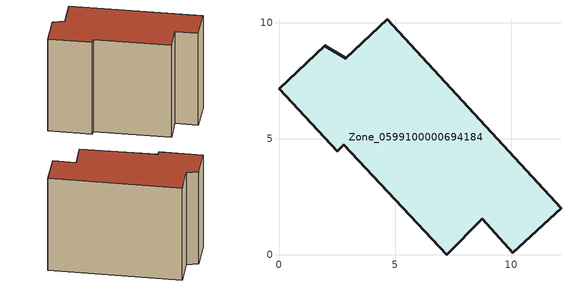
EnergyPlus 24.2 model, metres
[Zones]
Zone_0599100000694184
 floor ground (C_G): 2.5,4.45 0,7.15 1.97,9 2.88,8.47 4.67,10.14 12.15,2 10.07,0.09 8.75,1.54 7.22,0 2.79,4.73 z0
 wall outside (C_F): 0,7.15 2.5,4.45 2.79,4.73 7.22,0 8.75,1.54 10.07,0.09 12.15,2 4.67,10.14 2.88,8.47 1.97,9 0,7.15 z0:8.7
 roof outside (C_R): 4.67,10.14 2.88,8.47 1.97,9 0,7.15 2.5,4.45 2.79,4.73 7.22,0 8.75,1.54 10.07,0.09 12.15,2 z8.7
[BUILDING]
Pand.0599100000694184: North Axis=0; Terrain=City; Loads Convergence Tolerance Value=0.04; Temperature Convergence Tolerance Value=0.4; Solar Distribution=FullExterior; Maximum Number of Warmup Days=25; Minimum Number of Warmup Days=1
[Site:Location]
Rotterdam.The.Hague.AP_ZH_NLD Design_Conditions: Latitude=51.96; Longitude=4.45; Time Zone=1; Elevation=-4.5
[SITE:GROUNDTEMPERATURE:BUILDINGSURFACE]
18, 18, 18, 18, 18, 18, 18, 18, 18, 18, 18, 18
[MATERIAL] Thermal Absorptance=0.9; Solar Absorptance=0.7; Visible Absorptance=0.7
Name | Roughness | Thickness | Conductivity | Density | Specific Heat
G.TI.1946 | MediumSmooth | 0.15 | 1 | 540 | 1210
F.TI.1946 | Rough | 0.3 | 0.857143 | 1920 | 840
R.TI.1946 | MediumRough | 0.2 | 0.1 | 1500 | 1000
[CONSTRUCTION]
C_G: G.TI.1946
C_F: F.TI.1946
C_R: R.TI.1946
[ZONE]
Zone_0599100000694184: Type=1; Multiplier=1; Ceiling Height=Autocalculate; Volume=Autocalculate; Floor Area=autocalculate; Part of Total Floor Area=Yes
[ZONEINFILTRATION:DESIGNFLOWRATE]
Infil_Zone_0599100000694184: Zone or ZoneList or Space or SpaceList=Zone_0599100000694184; Schedule=AlwaysOn; Design Flow Rate Calculation Method=Flow/Area; Flow Rate per Floor Area=0.003; Constant Term Coefficient=1; Temperature Term Coefficient=0; Velocity Term Coefficient=0; Velocity Squared Term Coefficient=0
[HVACTEMPLATE:ZONE:IDEALLOADSAIRSYSTEM]
Zone_0599100000694184: Maximum Heating Supply Air Temperature=50; Minimum Cooling Supply Air Temperature=13; Maximum Heating Supply Air Humidity Ratio=0.0156; Minimum Cooling Supply Air Humidity Ratio=0.0077; Heating Limit=NoLimit; Cooling Limit=NoLimit; Dehumidification Control Type=ConstantSensibleHeatRatio; Cooling Sensible Heat Ratio=0.7; Dehumidification Setpoint=60; Humidification Control Type=None; Humidification Setpoint=30; Outdoor Air Method=None; Outdoor Air Flow Rate per Person=0.00944; Outdoor Air Flow Rate per Zone Floor Area=0; Outdoor Air Flow Rate per Zone=0; Demand Controlled Ventilation Type=None; Outdoor Air Economizer Type=NoEconomizer; Heat Recovery Type=None; Sensible Heat Recovery Effectiveness=0.7; Latent Heat Recovery Effectiveness=0.65
[ZONECONTROL:THERMOSTAT]
ThermostatControl_Zone_0599100000694184: Zone or ZoneList=Zone_0599100000694184; Control Type Schedule=DualSetpointControlType; Control 1=Thermostat_Zone_0599100000694184; Temperature Difference Between Cutout And Setpoint=0
[THERMOSTATSETPOINT:DUALSETPOINT]
Thermostat_Zone_0599100000694184: Heating Setpoint Temperature Schedule=HeatingSetpoint_Zone_0599100000694184; Cooling Setpoint Temperature Schedule=CoolingSetpoint_Zone_0599100000694184
[SCHEDULE:COMPACT]
HeatingSetpoint_Zone_0599100000694184: Through: 12/31, For: AllDays, Until: 24:00, 21
CoolingSetpoint_Zone_0599100000694184: Through: 12/31, For: AllDays, Until: 24:00, 24
DualSetpointControlType: Through: 12/31, For: AllDays, Until: 24:00, 4
AlwaysOn: Through: 12/31, For: AllDays, Until: 24:00, 1
